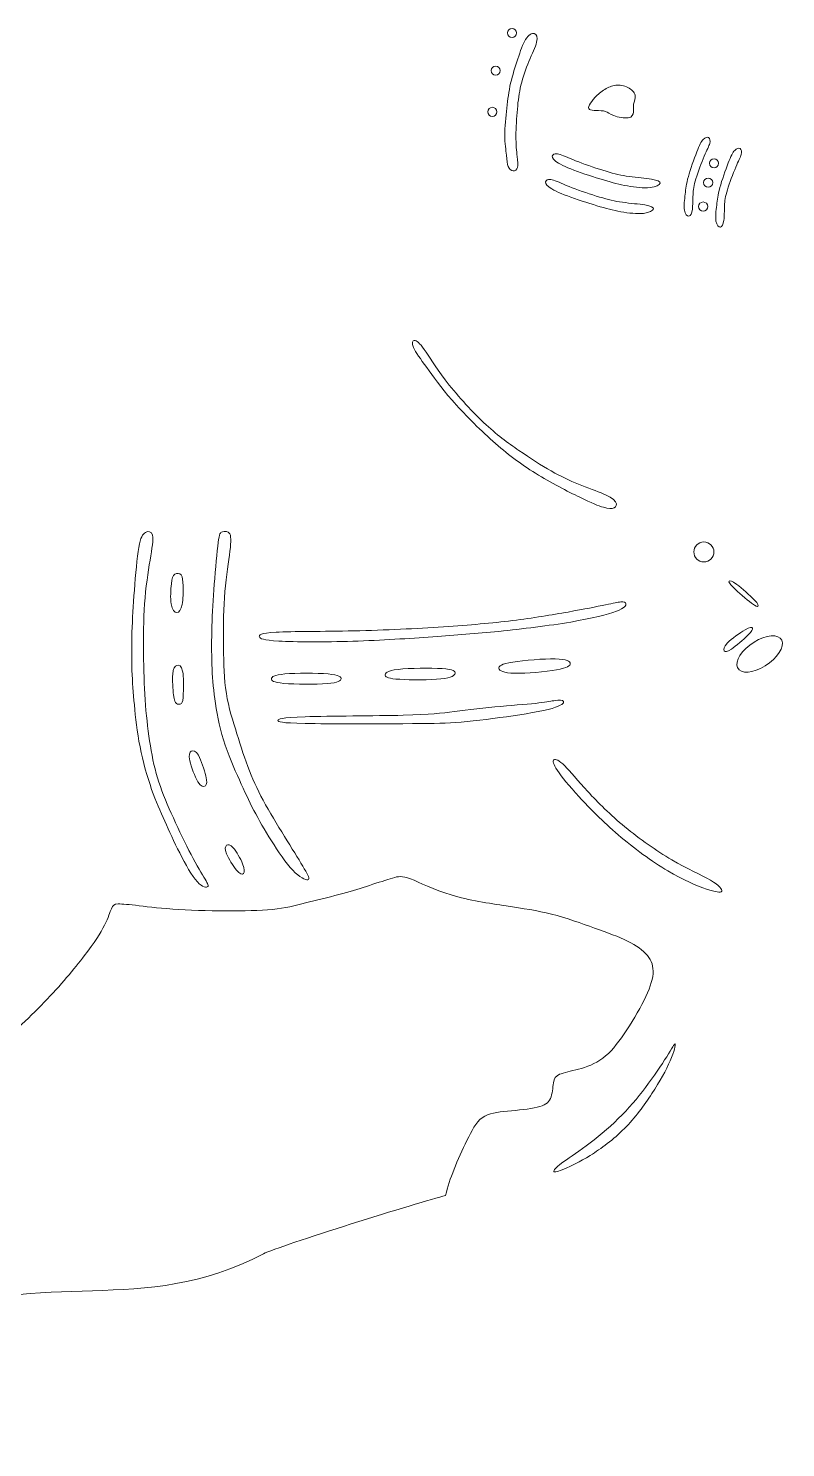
# Model space of a CAD drawing. Header units: millimetres. Extents: x -6423 to -1759, y 6 to 2012.
# Drawn here: x -5630 to -5560.1, y 502 to 633.1 of the extents above; entities that cross this region are included whole.
import ezdxf

# ---------------------------------------------------------------- set-up
doc = ezdxf.new("R2010")
doc.units = ezdxf.units.MM
doc.header["$MEASUREMENT"] = 0
doc.layers.add('layer 1', color=7, linetype='Continuous')

msp = doc.modelspace()

# ---------------------------------------------------------------- linework, layer by layer
at = {"layer": 'layer 1', "color": 177, "lineweight": 9}
for points, knots in [([(-5585.3771, 633.0635), (-5585.1446, 633.0635), (-5584.956, 632.8749), (-5584.956, 632.6424), (-5584.956, 632.6424), (-5584.956, 632.4098), (-5585.1446, 632.2213), (-5585.3771, 632.2213), (-5585.3771, 632.2213), (-5585.6102, 632.2213), (-5585.7987, 632.4098), (-5585.7987, 632.6424), (-5585.7987, 632.6424), (-5585.7987, 632.8749), (-5585.6102, 633.0635), (-5585.3771, 633.0635)], [0, 0, 0, 0, 0.2, 0.2, 0.2, 0.2, 0.4, 0.4, 0.4, 0.4, 0.6, 0.6, 0.6, 0.6, 1, 1, 1, 1]), ([(-5583.3186, 632.5931), (-5583.1058, 632.5435), (-5583.0062, 632.2535), (-5583.1106, 631.7957), (-5583.1106, 631.7957), (-5583.2142, 631.3385), (-5583.5227, 630.7131), (-5583.8125, 630.0154), (-5583.8125, 630.0154), (-5584.1023, 629.3177), (-5584.3744, 628.5476), (-5584.5513, 627.8182), (-5584.5513, 627.8182), (-5584.7277, 627.0887), (-5584.8092, 626.3999), (-5584.8819, 625.6026), (-5584.8819, 625.6026), (-5584.9542, 624.8053), (-5585.0177, 623.8993), (-5585.0177, 623.1288), (-5585.0177, 623.1288), (-5585.0177, 622.3589), (-5584.9542, 621.7245), (-5584.9046, 621.2444), (-5584.9046, 621.2444), (-5584.8545, 620.7639), (-5584.8184, 620.4378), (-5584.8775, 620.2205), (-5584.8775, 620.2205), (-5584.9363, 620.0027), (-5585.09, 619.8944), (-5585.2669, 619.9123), (-5585.2669, 619.9123), (-5585.4436, 619.9305), (-5585.6426, 620.0755), (-5585.7426, 620.311), (-5585.7426, 620.311), (-5585.8422, 620.5467), (-5585.8422, 620.8728), (-5585.8921, 621.3438), (-5585.8921, 621.3438), (-5585.9419, 621.8149), (-5586.0416, 622.4311), (-5586.0416, 623.1968), (-5586.0416, 623.1968), (-5586.0416, 623.9626), (-5585.9419, 624.8775), (-5585.8512, 625.698), (-5585.8512, 625.698), (-5585.7608, 626.5178), (-5585.6793, 627.2429), (-5585.5068, 627.9949), (-5585.5068, 627.9949), (-5585.3349, 628.7466), (-5585.0721, 629.5263), (-5584.8366, 630.2422), (-5584.8366, 630.2422), (-5584.6009, 630.9578), (-5584.3923, 631.6101), (-5584.1249, 632.0317), (-5584.1249, 632.0317), (-5583.8578, 632.4528), (-5583.5317, 632.6432), (-5583.3186, 632.5931)], [0, 0, 0, 0, 0.05882353, 0.05882353, 0.05882353, 0.05882353, 0.11764706, 0.11764706, 0.11764706, 0.11764706, 0.17647059, 0.17647059, 0.17647059, 0.17647059, 0.23529412, 0.23529412, 0.23529412, 0.23529412, 0.29411765, 0.29411765, 0.29411765, 0.29411765, 0.35294118, 0.35294118, 0.35294118, 0.35294118, 0.41176471, 0.41176471, 0.41176471, 0.41176471, 0.47058824, 0.47058824, 0.47058824, 0.47058824, 0.52941176, 0.52941176, 0.52941176, 0.52941176, 0.58823529, 0.58823529, 0.58823529, 0.58823529, 0.64705882, 0.64705882, 0.64705882, 0.64705882, 0.70588235, 0.70588235, 0.70588235, 0.70588235, 0.76470588, 0.76470588, 0.76470588, 0.76470588, 0.82352941, 0.82352941, 0.82352941, 0.82352941, 0.88235294, 0.88235294, 0.88235294, 0.88235294, 1, 1, 1, 1]), ([(-5586.8795, 629.5893), (-5586.647, 629.5893), (-5586.4584, 629.4008), (-5586.4584, 629.1682), (-5586.4584, 629.1682), (-5586.4584, 628.9354), (-5586.647, 628.7466), (-5586.8795, 628.7466), (-5586.8795, 628.7466), (-5587.1126, 628.7466), (-5587.3011, 628.9354), (-5587.3011, 629.1682), (-5587.3011, 629.1682), (-5587.3011, 629.4008), (-5587.1126, 629.5893), (-5586.8795, 629.5893)], [0, 0, 0, 0, 0.2, 0.2, 0.2, 0.2, 0.4, 0.4, 0.4, 0.4, 0.6, 0.6, 0.6, 0.6, 1, 1, 1, 1]), ([(-5578.2171, 625.9923), (-5578.1174, 626.1872), (-5577.9455, 626.4405), (-5577.7006, 626.6992), (-5577.7006, 626.6992), (-5577.4561, 626.9571), (-5577.1392, 627.2202), (-5576.8173, 627.424), (-5576.8173, 627.424), (-5576.4956, 627.6279), (-5576.1694, 627.7729), (-5575.8026, 627.809), (-5575.8026, 627.809), (-5575.4354, 627.8451), (-5575.0277, 627.7729), (-5574.6881, 627.6052), (-5574.6881, 627.6052), (-5574.348, 627.4375), (-5574.0761, 627.1749), (-5574.0131, 626.8938), (-5574.0131, 626.8938), (-5573.9496, 626.613), (-5574.0946, 626.3137), (-5574.1441, 626.0511), (-5574.1441, 626.0511), (-5574.1942, 625.7882), (-5574.1489, 625.5617), (-5574.1716, 625.3308), (-5574.1716, 625.3308), (-5574.1942, 625.0998), (-5574.2847, 624.864), (-5574.638, 624.8053), (-5574.638, 624.8053), (-5574.9916, 624.7465), (-5575.6075, 624.864), (-5575.9883, 625.0046), (-5575.9883, 625.0046), (-5576.3688, 625.1449), (-5576.5138, 625.3083), (-5576.7495, 625.3898), (-5576.7495, 625.3898), (-5576.985, 625.4716), (-5577.3111, 625.4716), (-5577.5964, 625.4803), (-5577.5964, 625.4803), (-5577.8822, 625.4895), (-5578.1267, 625.5077), (-5578.2353, 625.5844), (-5578.2353, 625.5844), (-5578.3442, 625.6614), (-5578.3168, 625.7975), (-5578.2171, 625.9923)], [0, 0, 0, 0, 0.07142857, 0.07142857, 0.07142857, 0.07142857, 0.14285714, 0.14285714, 0.14285714, 0.14285714, 0.21428571, 0.21428571, 0.21428571, 0.21428571, 0.28571429, 0.28571429, 0.28571429, 0.28571429, 0.35714286, 0.35714286, 0.35714286, 0.35714286, 0.42857143, 0.42857143, 0.42857143, 0.42857143, 0.5, 0.5, 0.5, 0.5, 0.57142857, 0.57142857, 0.57142857, 0.57142857, 0.64285714, 0.64285714, 0.64285714, 0.64285714, 0.71428571, 0.71428571, 0.71428571, 0.71428571, 0.78571429, 0.78571429, 0.78571429, 0.78571429, 0.85714286, 0.85714286, 0.85714286, 0.85714286, 1, 1, 1, 1]), ([(-5587.1986, 625.7742), (-5586.966, 625.7742), (-5586.7772, 625.5855), (-5586.7772, 625.3526), (-5586.7772, 625.3526), (-5586.7772, 625.1201), (-5586.966, 624.9316), (-5587.1986, 624.9316), (-5587.1986, 624.9316), (-5587.4311, 624.9316), (-5587.6199, 625.1201), (-5587.6199, 625.3526), (-5587.6199, 625.3526), (-5587.6199, 625.5855), (-5587.4311, 625.7742), (-5587.1986, 625.7742)], [0, 0, 0, 0, 0.2, 0.2, 0.2, 0.2, 0.4, 0.4, 0.4, 0.4, 0.6, 0.6, 0.6, 0.6, 1, 1, 1, 1]), ([(-5567.2214, 622.9793), (-5567.0991, 622.9068), (-5567.0537, 622.7072), (-5567.1218, 622.4446), (-5567.1218, 622.4446), (-5567.1898, 622.182), (-5567.3709, 621.8558), (-5567.6243, 621.2623), (-5567.6243, 621.2623), (-5567.8782, 620.6688), (-5568.2044, 619.8081), (-5568.3948, 619.1782), (-5568.3948, 619.1782), (-5568.5851, 618.5486), (-5568.6395, 618.1496), (-5568.6621, 617.6966), (-5568.6621, 617.6966), (-5568.6848, 617.2437), (-5568.6756, 616.7363), (-5568.7254, 616.3601), (-5568.7254, 616.3601), (-5568.7755, 615.9841), (-5568.8839, 615.7394), (-5569.0381, 615.7167), (-5569.0381, 615.7167), (-5569.1921, 615.694), (-5569.3917, 615.8936), (-5569.455, 616.2834), (-5569.455, 616.2834), (-5569.5183, 616.6728), (-5569.446, 617.2529), (-5569.387, 617.7554), (-5569.387, 617.7554), (-5569.3282, 618.2585), (-5569.2828, 618.6844), (-5569.0924, 619.3731), (-5569.0924, 619.3731), (-5568.9023, 620.0615), (-5568.5672, 621.0131), (-5568.3178, 621.652), (-5568.3178, 621.652), (-5568.0686, 622.2909), (-5567.9057, 622.617), (-5567.7245, 622.8074), (-5567.7245, 622.8074), (-5567.5434, 622.9972), (-5567.3438, 623.0518), (-5567.2214, 622.9793)], [0, 0, 0, 0, 0.07692308, 0.07692308, 0.07692308, 0.07692308, 0.15384615, 0.15384615, 0.15384615, 0.15384615, 0.23076923, 0.23076923, 0.23076923, 0.23076923, 0.30769231, 0.30769231, 0.30769231, 0.30769231, 0.38461538, 0.38461538, 0.38461538, 0.38461538, 0.46153846, 0.46153846, 0.46153846, 0.46153846, 0.53846154, 0.53846154, 0.53846154, 0.53846154, 0.61538462, 0.61538462, 0.61538462, 0.61538462, 0.69230769, 0.69230769, 0.69230769, 0.69230769, 0.76923077, 0.76923077, 0.76923077, 0.76923077, 0.84615385, 0.84615385, 0.84615385, 0.84615385, 1, 1, 1, 1]), ([(-5581.6172, 621.3664), (-5581.5291, 621.4888), (-5581.316, 621.5296), (-5580.9308, 621.4142), (-5580.9308, 621.4142), (-5580.5459, 621.2984), (-5579.9887, 621.0266), (-5579.2209, 620.7278), (-5579.2209, 620.7278), (-5578.4526, 620.4286), (-5577.4741, 620.1024), (-5576.6812, 619.8669), (-5576.6812, 619.8669), (-5575.8883, 619.6312), (-5575.2811, 619.4862), (-5574.5679, 619.3844), (-5574.5679, 619.3844), (-5573.8541, 619.2824), (-5573.0344, 619.2236), (-5572.4883, 619.1329), (-5572.4883, 619.1329), (-5571.9425, 619.0424), (-5571.6704, 618.9201), (-5571.6999, 618.7637), (-5571.6999, 618.7637), (-5571.7292, 618.6074), (-5572.0601, 618.417), (-5572.6288, 618.3603), (-5572.6288, 618.3603), (-5573.1973, 618.3039), (-5574.0036, 618.3809), (-5574.7242, 618.5077), (-5574.7242, 618.5077), (-5575.4443, 618.6348), (-5576.0787, 618.8112), (-5576.9262, 619.0672), (-5576.9262, 619.0672), (-5577.7731, 619.3232), (-5578.8333, 619.6586), (-5579.6533, 619.9666), (-5579.6533, 619.9666), (-5580.4733, 620.2746), (-5581.0532, 620.5554), (-5581.3614, 620.798), (-5581.3614, 620.798), (-5581.6694, 621.0405), (-5581.7055, 621.2444), (-5581.6172, 621.3664)], [0, 0, 0, 0, 0.07692308, 0.07692308, 0.07692308, 0.07692308, 0.15384615, 0.15384615, 0.15384615, 0.15384615, 0.23076923, 0.23076923, 0.23076923, 0.23076923, 0.30769231, 0.30769231, 0.30769231, 0.30769231, 0.38461538, 0.38461538, 0.38461538, 0.38461538, 0.46153846, 0.46153846, 0.46153846, 0.46153846, 0.53846154, 0.53846154, 0.53846154, 0.53846154, 0.61538462, 0.61538462, 0.61538462, 0.61538462, 0.69230769, 0.69230769, 0.69230769, 0.69230769, 0.76923077, 0.76923077, 0.76923077, 0.76923077, 0.84615385, 0.84615385, 0.84615385, 0.84615385, 1, 1, 1, 1]), ([(-5564.3129, 621.96), (-5564.1908, 621.8875), (-5564.1452, 621.6881), (-5564.2129, 621.4255), (-5564.2129, 621.4255), (-5564.281, 621.1624), (-5564.4621, 620.8362), (-5564.716, 620.2427), (-5564.716, 620.2427), (-5564.9699, 619.6494), (-5565.2961, 618.7885), (-5565.4859, 618.1589), (-5565.4859, 618.1589), (-5565.6763, 617.5289), (-5565.7309, 617.1303), (-5565.7538, 616.6775), (-5565.7538, 616.6775), (-5565.776, 616.2243), (-5565.7673, 615.7167), (-5565.8168, 615.3407), (-5565.8168, 615.3407), (-5565.8667, 614.9647), (-5565.9756, 614.7203), (-5566.1296, 614.6976), (-5566.1296, 614.6976), (-5566.2838, 614.675), (-5566.4829, 614.874), (-5566.5464, 615.2637), (-5566.5464, 615.2637), (-5566.6097, 615.6532), (-5566.5372, 616.2333), (-5566.4784, 616.7363), (-5566.4784, 616.7363), (-5566.4193, 617.2389), (-5566.374, 617.665), (-5566.1841, 618.3537), (-5566.1841, 618.3537), (-5565.9938, 619.0424), (-5565.6584, 619.9935), (-5565.4092, 620.6324), (-5565.4092, 620.6324), (-5565.1603, 621.2712), (-5564.9968, 621.5974), (-5564.8157, 621.7878), (-5564.8157, 621.7878), (-5564.6345, 621.9782), (-5564.4352, 622.0322), (-5564.3129, 621.96)], [0, 0, 0, 0, 0.07692308, 0.07692308, 0.07692308, 0.07692308, 0.15384615, 0.15384615, 0.15384615, 0.15384615, 0.23076923, 0.23076923, 0.23076923, 0.23076923, 0.30769231, 0.30769231, 0.30769231, 0.30769231, 0.38461538, 0.38461538, 0.38461538, 0.38461538, 0.46153846, 0.46153846, 0.46153846, 0.46153846, 0.53846154, 0.53846154, 0.53846154, 0.53846154, 0.61538462, 0.61538462, 0.61538462, 0.61538462, 0.69230769, 0.69230769, 0.69230769, 0.69230769, 0.76923077, 0.76923077, 0.76923077, 0.76923077, 0.84615385, 0.84615385, 0.84615385, 0.84615385, 1, 1, 1, 1]), ([(-5566.7228, 621.0266), (-5566.4903, 621.0266), (-5566.3017, 620.838), (-5566.3017, 620.6055), (-5566.3017, 620.6055), (-5566.3017, 620.3729), (-5566.4903, 620.1844), (-5566.7228, 620.1844), (-5566.7228, 620.1844), (-5566.9559, 620.1844), (-5567.1444, 620.3729), (-5567.1444, 620.6055), (-5567.1444, 620.6055), (-5567.1444, 620.838), (-5566.9559, 621.0266), (-5566.7228, 621.0266)], [0, 0, 0, 0, 0.2, 0.2, 0.2, 0.2, 0.4, 0.4, 0.4, 0.4, 0.6, 0.6, 0.6, 0.6, 1, 1, 1, 1]), ([(-5582.2289, 618.9878), (-5582.1405, 619.1102), (-5581.9278, 619.1508), (-5581.5425, 619.0353), (-5581.5425, 619.0353), (-5581.1576, 618.9201), (-5580.6002, 618.6482), (-5579.8324, 618.349), (-5579.8324, 618.349), (-5579.0645, 618.0502), (-5578.0855, 617.7241), (-5577.2929, 617.4883), (-5577.2929, 617.4883), (-5576.5001, 617.2529), (-5575.8931, 617.1079), (-5575.1793, 617.0058), (-5575.1793, 617.0058), (-5574.4658, 616.904), (-5573.6458, 616.8452), (-5573.0997, 616.7543), (-5573.0997, 616.7543), (-5572.5539, 616.6641), (-5572.2821, 616.5412), (-5572.3114, 616.3849), (-5572.3114, 616.3849), (-5572.3409, 616.229), (-5572.6715, 616.0387), (-5573.2403, 615.982), (-5573.2403, 615.982), (-5573.8088, 615.9253), (-5574.6153, 616.0025), (-5575.3357, 616.1291), (-5575.3357, 616.1291), (-5576.056, 616.2559), (-5576.6904, 616.4329), (-5577.5376, 616.6889), (-5577.5376, 616.6889), (-5578.3848, 616.9446), (-5579.4448, 617.2798), (-5580.2648, 617.5877), (-5580.2648, 617.5877), (-5581.0848, 617.8962), (-5581.6649, 618.1771), (-5581.9728, 618.4196), (-5581.9728, 618.4196), (-5582.2808, 618.6617), (-5582.3172, 618.8655), (-5582.2289, 618.9878)], [0, 0, 0, 0, 0.07692308, 0.07692308, 0.07692308, 0.07692308, 0.15384615, 0.15384615, 0.15384615, 0.15384615, 0.23076923, 0.23076923, 0.23076923, 0.23076923, 0.30769231, 0.30769231, 0.30769231, 0.30769231, 0.38461538, 0.38461538, 0.38461538, 0.38461538, 0.46153846, 0.46153846, 0.46153846, 0.46153846, 0.53846154, 0.53846154, 0.53846154, 0.53846154, 0.61538462, 0.61538462, 0.61538462, 0.61538462, 0.69230769, 0.69230769, 0.69230769, 0.69230769, 0.76923077, 0.76923077, 0.76923077, 0.76923077, 0.84615385, 0.84615385, 0.84615385, 0.84615385, 1, 1, 1, 1]), ([(-5567.2668, 619.2462), (-5567.0342, 619.2462), (-5566.8457, 619.0577), (-5566.8457, 618.8246), (-5566.8457, 618.8246), (-5566.8457, 618.5921), (-5567.0342, 618.4035), (-5567.2668, 618.4035), (-5567.2668, 618.4035), (-5567.4993, 618.4035), (-5567.6879, 618.5921), (-5567.6879, 618.8246), (-5567.6879, 618.8246), (-5567.6879, 619.0577), (-5567.4993, 619.2462), (-5567.2668, 619.2462)], [0, 0, 0, 0, 0.2, 0.2, 0.2, 0.2, 0.4, 0.4, 0.4, 0.4, 0.6, 0.6, 0.6, 0.6, 1, 1, 1, 1]), ([(-5567.7287, 617.0306), (-5567.4962, 617.0306), (-5567.3074, 616.8421), (-5567.3074, 616.6095), (-5567.3074, 616.6095), (-5567.3074, 616.377), (-5567.4962, 616.1882), (-5567.7287, 616.1882), (-5567.7287, 616.1882), (-5567.9616, 616.1882), (-5568.1501, 616.377), (-5568.1501, 616.6095), (-5568.1501, 616.6095), (-5568.1501, 616.8421), (-5567.9616, 617.0306), (-5567.7287, 617.0306)], [0, 0, 0, 0, 0.2, 0.2, 0.2, 0.2, 0.4, 0.4, 0.4, 0.4, 0.6, 0.6, 0.6, 0.6, 1, 1, 1, 1]), ([(-5594.4003, 604.2488), (-5594.2099, 604.2488), (-5593.9017, 604.0134), (-5593.4761, 603.4154), (-5593.4761, 603.4154), (-5593.0503, 602.8173), (-5592.5063, 601.8568), (-5591.546, 600.6062), (-5591.546, 600.6062), (-5590.5857, 599.3558), (-5589.2083, 597.8155), (-5588.003, 596.6735), (-5588.003, 596.6735), (-5586.7981, 595.5321), (-5585.765, 594.789), (-5584.7319, 594.0824), (-5584.7319, 594.0824), (-5583.6988, 593.3755), (-5582.666, 592.705), (-5581.7601, 592.1887), (-5581.7601, 592.1887), (-5580.8536, 591.6722), (-5580.0744, 591.3096), (-5579.2409, 590.9745), (-5579.2409, 590.9745), (-5578.4072, 590.6391), (-5577.5194, 590.3311), (-5576.9035, 590.059), (-5576.9035, 590.059), (-5576.2873, 589.7872), (-5575.9427, 589.5517), (-5575.8069, 589.3252), (-5575.8069, 589.3252), (-5575.6708, 589.0987), (-5575.7433, 588.8812), (-5575.9427, 588.7815), (-5575.9427, 588.7815), (-5576.1423, 588.6819), (-5576.4684, 588.7001), (-5576.9396, 588.8361), (-5576.9396, 588.8361), (-5577.4108, 588.9719), (-5578.0267, 589.2253), (-5579.1233, 589.7603), (-5579.1233, 589.7603), (-5580.2194, 590.295), (-5581.7962, 591.1103), (-5583.2008, 591.9801), (-5583.2008, 591.9801), (-5584.6051, 592.8497), (-5585.8372, 593.7742), (-5587.1516, 594.9428), (-5587.1516, 594.9428), (-5588.4653, 596.1122), (-5589.8606, 597.5254), (-5590.9119, 598.7304), (-5590.9119, 598.7304), (-5591.9629, 599.9357), (-5592.6695, 600.9326), (-5593.2493, 601.7389), (-5593.2493, 601.7389), (-5593.8294, 602.5452), (-5594.2824, 603.1614), (-5594.4728, 603.5875), (-5594.4728, 603.5875), (-5594.6629, 604.0134), (-5594.5906, 604.2488), (-5594.4003, 604.2488)], [0, 0, 0, 0, 0.05555556, 0.05555556, 0.05555556, 0.05555556, 0.11111111, 0.11111111, 0.11111111, 0.11111111, 0.16666667, 0.16666667, 0.16666667, 0.16666667, 0.22222222, 0.22222222, 0.22222222, 0.22222222, 0.27777778, 0.27777778, 0.27777778, 0.27777778, 0.33333333, 0.33333333, 0.33333333, 0.33333333, 0.38888889, 0.38888889, 0.38888889, 0.38888889, 0.44444444, 0.44444444, 0.44444444, 0.44444444, 0.5, 0.5, 0.5, 0.5, 0.55555556, 0.55555556, 0.55555556, 0.55555556, 0.61111111, 0.61111111, 0.61111111, 0.61111111, 0.66666667, 0.66666667, 0.66666667, 0.66666667, 0.72222222, 0.72222222, 0.72222222, 0.72222222, 0.77777778, 0.77777778, 0.77777778, 0.77777778, 0.83333333, 0.83333333, 0.83333333, 0.83333333, 0.88888889, 0.88888889, 0.88888889, 0.88888889, 1, 1, 1, 1]), ([(-5619.8349, 585.1305), (-5619.6717, 586.0728), (-5619.4905, 586.3626), (-5619.2366, 586.5076), (-5619.2366, 586.5076), (-5618.983, 586.6526), (-5618.6568, 586.6526), (-5618.5664, 586.2542), (-5618.5664, 586.2542), (-5618.4757, 585.8553), (-5618.6207, 585.0582), (-5618.8018, 583.9526), (-5618.8018, 583.9526), (-5618.983, 582.8471), (-5619.2005, 581.4335), (-5619.3094, 579.9295), (-5619.3094, 579.9295), (-5619.4178, 578.4253), (-5619.4178, 576.8306), (-5619.3998, 575.3266), (-5619.3998, 575.3266), (-5619.3816, 573.8223), (-5619.3455, 572.4088), (-5619.2548, 571.0678), (-5619.2548, 571.0678), (-5619.1644, 569.7267), (-5619.0194, 568.4582), (-5618.8379, 567.2622), (-5618.8379, 567.2622), (-5618.6568, 566.0659), (-5618.4395, 564.9421), (-5618.1134, 563.855), (-5618.1134, 563.855), (-5617.7872, 562.7676), (-5617.3522, 561.7166), (-5616.8446, 560.5749), (-5616.8446, 560.5749), (-5616.3373, 559.4332), (-5615.7572, 558.2008), (-5615.2138, 557.1498), (-5615.2138, 557.1498), (-5614.6698, 556.0985), (-5614.1625, 555.2287), (-5613.8366, 554.6853), (-5613.8366, 554.6853), (-5613.5099, 554.1413), (-5613.3654, 553.924), (-5613.4738, 553.8151), (-5613.4738, 553.8151), (-5613.5827, 553.7068), (-5613.945, 553.7068), (-5614.4341, 554.2502), (-5614.4341, 554.2502), (-5614.9237, 554.7939), (-5615.5399, 555.8813), (-5616.0652, 556.9143), (-5616.0652, 556.9143), (-5616.5909, 557.9469), (-5617.0257, 558.9259), (-5617.4426, 559.8501), (-5617.4426, 559.8501), (-5617.8595, 560.7742), (-5618.2584, 561.6441), (-5618.6568, 562.7858), (-5618.6568, 562.7858), (-5619.0555, 563.9275), (-5619.4544, 565.341), (-5619.726, 566.7182), (-5619.726, 566.7182), (-5619.9978, 568.0956), (-5620.1429, 569.4367), (-5620.2518, 570.5786), (-5620.2518, 570.5786), (-5620.3601, 571.7201), (-5620.4329, 572.6624), (-5620.469, 573.7496), (-5620.469, 573.7496), (-5620.5051, 574.8369), (-5620.5051, 576.0696), (-5620.469, 577.3018), (-5620.469, 577.3018), (-5620.4329, 578.5342), (-5620.3601, 579.7663), (-5620.2518, 581.1799), (-5620.2518, 581.1799), (-5620.1429, 582.5931), (-5619.9978, 584.1881), (-5619.8349, 585.1305)], [0, 0, 0, 0, 0.04347826, 0.04347826, 0.04347826, 0.04347826, 0.08695652, 0.08695652, 0.08695652, 0.08695652, 0.13043478, 0.13043478, 0.13043478, 0.13043478, 0.17391304, 0.17391304, 0.17391304, 0.17391304, 0.2173913, 0.2173913, 0.2173913, 0.2173913, 0.26086957, 0.26086957, 0.26086957, 0.26086957, 0.30434783, 0.30434783, 0.30434783, 0.30434783, 0.34782609, 0.34782609, 0.34782609, 0.34782609, 0.39130435, 0.39130435, 0.39130435, 0.39130435, 0.43478261, 0.43478261, 0.43478261, 0.43478261, 0.47826087, 0.47826087, 0.47826087, 0.47826087, 0.52173913, 0.52173913, 0.52173913, 0.52173913, 0.56521739, 0.56521739, 0.56521739, 0.56521739, 0.60869565, 0.60869565, 0.60869565, 0.60869565, 0.65217391, 0.65217391, 0.65217391, 0.65217391, 0.69565217, 0.69565217, 0.69565217, 0.69565217, 0.73913043, 0.73913043, 0.73913043, 0.73913043, 0.7826087, 0.7826087, 0.7826087, 0.7826087, 0.82608696, 0.82608696, 0.82608696, 0.82608696, 0.86956522, 0.86956522, 0.86956522, 0.86956522, 0.91304348, 0.91304348, 0.91304348, 0.91304348, 1, 1, 1, 1]), ([(-5612.5085, 585.5856), (-5612.4001, 586.4261), (-5612.3292, 586.5129), (-5612.1238, 586.5746), (-5612.1238, 586.5746), (-5611.9187, 586.636), (-5611.579, 586.6724), (-5611.4335, 586.3755), (-5611.4335, 586.3755), (-5611.288, 586.0784), (-5611.3362, 585.4479), (-5611.4688, 584.4259), (-5611.4688, 584.4259), (-5611.6017, 583.4037), (-5611.819, 581.9901), (-5611.9279, 580.4859), (-5611.9279, 580.4859), (-5612.0365, 578.9819), (-5612.0365, 577.3872), (-5612.0186, 575.8829), (-5612.0186, 575.8829), (-5612.0001, 574.3789), (-5611.964, 572.9654), (-5611.7533, 571.6494), (-5611.7533, 571.6494), (-5611.5432, 570.3332), (-5611.1582, 569.1147), (-5610.7849, 567.9258), (-5610.7849, 567.9258), (-5610.4112, 566.7364), (-5610.049, 565.5765), (-5609.6321, 564.5076), (-5609.6321, 564.5076), (-5609.2152, 563.4384), (-5608.744, 562.4596), (-5608.1371, 561.3723), (-5608.1371, 561.3723), (-5607.5298, 560.2849), (-5606.7868, 559.0888), (-5606.1345, 558.0378), (-5606.1345, 558.0378), (-5605.4819, 556.9866), (-5604.9203, 556.0806), (-5604.5574, 555.4554), (-5604.5574, 555.4554), (-5604.1952, 554.8303), (-5604.0322, 554.4857), (-5604.2313, 554.4406), (-5604.2313, 554.4406), (-5604.4306, 554.3952), (-5604.9925, 554.6491), (-5605.6266, 555.3104), (-5605.6266, 555.3104), (-5606.2613, 555.972), (-5606.9679, 557.0409), (-5607.5931, 558.0378), (-5607.5931, 558.0378), (-5608.2183, 559.0345), (-5608.762, 559.9584), (-5609.2239, 560.8465), (-5609.2239, 560.8465), (-5609.6861, 561.7345), (-5610.0669, 562.5865), (-5610.5505, 563.662), (-5610.5505, 563.662), (-5611.0338, 564.7375), (-5611.6202, 566.0369), (-5612.0299, 567.3529), (-5612.0299, 567.3529), (-5612.4397, 568.6691), (-5612.673, 570.0017), (-5612.8257, 571.1395), (-5612.8257, 571.1395), (-5612.9789, 572.2767), (-5613.0511, 573.2193), (-5613.0875, 574.3064), (-5613.0875, 574.3064), (-5613.1239, 575.3938), (-5613.1239, 576.626), (-5613.0875, 577.8584), (-5613.0875, 577.8584), (-5613.0511, 579.0905), (-5612.9789, 580.3229), (-5612.87, 581.7365), (-5612.87, 581.7365), (-5612.7614, 583.15), (-5612.6163, 584.7447), (-5612.5085, 585.5856)], [0, 0, 0, 0, 0.04347826, 0.04347826, 0.04347826, 0.04347826, 0.08695652, 0.08695652, 0.08695652, 0.08695652, 0.13043478, 0.13043478, 0.13043478, 0.13043478, 0.17391304, 0.17391304, 0.17391304, 0.17391304, 0.2173913, 0.2173913, 0.2173913, 0.2173913, 0.26086957, 0.26086957, 0.26086957, 0.26086957, 0.30434783, 0.30434783, 0.30434783, 0.30434783, 0.34782609, 0.34782609, 0.34782609, 0.34782609, 0.39130435, 0.39130435, 0.39130435, 0.39130435, 0.43478261, 0.43478261, 0.43478261, 0.43478261, 0.47826087, 0.47826087, 0.47826087, 0.47826087, 0.52173913, 0.52173913, 0.52173913, 0.52173913, 0.56521739, 0.56521739, 0.56521739, 0.56521739, 0.60869565, 0.60869565, 0.60869565, 0.60869565, 0.65217391, 0.65217391, 0.65217391, 0.65217391, 0.69565217, 0.69565217, 0.69565217, 0.69565217, 0.73913043, 0.73913043, 0.73913043, 0.73913043, 0.7826087, 0.7826087, 0.7826087, 0.7826087, 0.82608696, 0.82608696, 0.82608696, 0.82608696, 0.86956522, 0.86956522, 0.86956522, 0.86956522, 0.91304348, 0.91304348, 0.91304348, 0.91304348, 1, 1, 1, 1]), ([(-5567.661, 585.6338), (-5568.1714, 585.6338), (-5568.5851, 585.2201), (-5568.5851, 584.7096), (-5568.5851, 584.7096), (-5568.5851, 584.1992), (-5568.1714, 583.7855), (-5567.661, 583.7855), (-5567.661, 583.7855), (-5567.1505, 583.7855), (-5566.7368, 584.1992), (-5566.7368, 584.7096), (-5566.7368, 584.7096), (-5566.7368, 585.2201), (-5567.1505, 585.6338), (-5567.661, 585.6338)], [0, 0, 0, 0, 0.2, 0.2, 0.2, 0.2, 0.4, 0.4, 0.4, 0.4, 0.6, 0.6, 0.6, 0.6, 1, 1, 1, 1]), ([(-5616.8356, 581.7597), (-5616.7721, 582.2854), (-5616.6814, 582.5388), (-5616.5092, 582.6567), (-5616.5092, 582.6567), (-5616.3373, 582.7748), (-5616.0834, 582.7566), (-5615.9383, 582.5844), (-5615.9383, 582.5844), (-5615.7933, 582.412), (-5615.7572, 582.0858), (-5615.7438, 581.5693), (-5615.7438, 581.5693), (-5615.73, 581.0528), (-5615.739, 580.3464), (-5615.8387, 579.8618), (-5615.8387, 579.8618), (-5615.9383, 579.3766), (-5616.1287, 579.114), (-5616.3325, 579.114), (-5616.3325, 579.114), (-5616.5364, 579.114), (-5616.7541, 579.3766), (-5616.8446, 579.9068), (-5616.8446, 579.9068), (-5616.9353, 580.4368), (-5616.8986, 581.2344), (-5616.8356, 581.7597)], [0, 0, 0, 0, 0.125, 0.125, 0.125, 0.125, 0.25, 0.25, 0.25, 0.25, 0.375, 0.375, 0.375, 0.375, 0.5, 0.5, 0.5, 0.5, 0.625, 0.625, 0.625, 0.625, 0.75, 0.75, 0.75, 0.75, 1, 1, 1, 1]), ([(-5565.3233, 582.0228), (-5565.26, 582.0819), (-5565.0875, 582.0634), (-5564.6211, 581.7146), (-5564.6211, 581.7146), (-5564.1541, 581.3663), (-5563.3929, 580.6863), (-5563.0079, 580.2878), (-5563.0079, 580.2878), (-5562.623, 579.8889), (-5562.6138, 579.7713), (-5562.6638, 579.7125), (-5562.6638, 579.7125), (-5562.7134, 579.6537), (-5562.8223, 579.6537), (-5563.2708, 579.9933), (-5563.2708, 579.9933), (-5563.7191, 580.3332), (-5564.5077, 581.0127), (-5564.9246, 581.4206), (-5564.9246, 581.4206), (-5565.3414, 581.8282), (-5565.3865, 581.964), (-5565.3233, 582.0228)], [0, 0, 0, 0, 0.14285714, 0.14285714, 0.14285714, 0.14285714, 0.28571429, 0.28571429, 0.28571429, 0.28571429, 0.42857143, 0.42857143, 0.42857143, 0.42857143, 0.57142857, 0.57142857, 0.57142857, 0.57142857, 0.71428571, 0.71428571, 0.71428571, 0.71428571, 1, 1, 1, 1]), ([(-5608.7079, 576.8714), (-5608.7712, 577.0344), (-5608.6444, 577.2155), (-5607.1583, 577.2975), (-5607.1583, 577.2975), (-5605.6725, 577.379), (-5602.8272, 577.3606), (-5599.9545, 577.4241), (-5599.9545, 577.4241), (-5597.0823, 577.4876), (-5594.1827, 577.6327), (-5591.7182, 577.7956), (-5591.7182, 577.7956), (-5589.2534, 577.9586), (-5587.2239, 578.1402), (-5585.3299, 578.3757), (-5585.3299, 578.3757), (-5583.4362, 578.6114), (-5581.6786, 578.9009), (-5580.2018, 579.1641), (-5580.2018, 579.1641), (-5578.7244, 579.4267), (-5577.5284, 579.6624), (-5576.7492, 579.8256), (-5576.7492, 579.8256), (-5575.9698, 579.9886), (-5575.6075, 580.079), (-5575.3357, 580.0972), (-5575.3357, 580.0972), (-5575.0638, 580.1151), (-5574.8827, 580.0608), (-5574.8553, 579.9158), (-5574.8553, 579.9158), (-5574.8281, 579.7711), (-5574.9549, 579.5356), (-5575.7433, 579.2363), (-5575.7433, 579.2363), (-5576.532, 578.9376), (-5577.9814, 578.5748), (-5579.9568, 578.2399), (-5579.9568, 578.2399), (-5581.932, 577.9045), (-5584.4332, 577.5963), (-5586.5805, 577.379), (-5586.5805, 577.379), (-5588.7281, 577.1615), (-5590.5222, 577.0344), (-5592.6967, 576.8807), (-5592.6967, 576.8807), (-5594.8717, 576.7264), (-5597.4267, 576.5453), (-5600.0634, 576.4638), (-5600.0634, 576.4638), (-5602.7004, 576.3821), (-5605.4186, 576.4003), (-5606.9047, 576.4817), (-5606.9047, 576.4817), (-5608.3905, 576.5632), (-5608.6444, 576.7082), (-5608.7079, 576.8714)], [0, 0, 0, 0, 0.0625, 0.0625, 0.0625, 0.0625, 0.125, 0.125, 0.125, 0.125, 0.1875, 0.1875, 0.1875, 0.1875, 0.25, 0.25, 0.25, 0.25, 0.3125, 0.3125, 0.3125, 0.3125, 0.375, 0.375, 0.375, 0.375, 0.4375, 0.4375, 0.4375, 0.4375, 0.5, 0.5, 0.5, 0.5, 0.5625, 0.5625, 0.5625, 0.5625, 0.625, 0.625, 0.625, 0.625, 0.6875, 0.6875, 0.6875, 0.6875, 0.75, 0.75, 0.75, 0.75, 0.8125, 0.8125, 0.8125, 0.8125, 0.875, 0.875, 0.875, 0.875, 1, 1, 1, 1]), ([(-5563.8599, 577.5196), (-5563.3929, 577.7867), (-5563.23, 577.7687), (-5563.1846, 577.6735), (-5563.1846, 577.6735), (-5563.1395, 577.5786), (-5563.2118, 577.4064), (-5563.6015, 577.0167), (-5563.6015, 577.0167), (-5563.9912, 576.627), (-5564.6981, 576.0198), (-5565.1237, 575.7303), (-5565.1237, 575.7303), (-5565.5495, 575.4402), (-5565.6945, 575.4671), (-5565.7718, 575.5895), (-5565.7718, 575.5895), (-5565.8487, 575.7118), (-5565.8575, 575.9296), (-5565.4772, 576.3146), (-5565.4772, 576.3146), (-5565.0965, 576.6995), (-5564.3266, 577.2522), (-5563.8599, 577.5196)], [0, 0, 0, 0, 0.14285714, 0.14285714, 0.14285714, 0.14285714, 0.28571429, 0.28571429, 0.28571429, 0.28571429, 0.42857143, 0.42857143, 0.42857143, 0.42857143, 0.57142857, 0.57142857, 0.57142857, 0.57142857, 0.71428571, 0.71428571, 0.71428571, 0.71428571, 1, 1, 1, 1]), ([(-5564.4141, 573.8305), (-5563.9139, 573.3741), (-5562.6578, 573.6581), (-5561.6078, 574.4646), (-5561.6078, 574.4646), (-5560.5576, 575.2712), (-5560.112, 576.2951), (-5560.612, 576.7512), (-5560.612, 576.7512), (-5561.1119, 577.2074), (-5562.368, 576.9237), (-5563.4182, 576.1171), (-5563.4182, 576.1171), (-5564.4679, 575.3102), (-5564.9135, 574.2867), (-5564.4141, 573.8305)], [0, 0, 0, 0, 0.2, 0.2, 0.2, 0.2, 0.4, 0.4, 0.4, 0.4, 0.6, 0.6, 0.6, 0.6, 1, 1, 1, 1]), ([(-5616.328, 574.23), (-5616.1377, 574.2935), (-5615.9022, 574.221), (-5615.7933, 573.7045), (-5615.7933, 573.7045), (-5615.685, 573.1879), (-5615.7029, 572.2274), (-5615.73, 571.6386), (-5615.73, 571.6386), (-5615.7572, 571.0496), (-5615.7933, 570.832), (-5615.9114, 570.7234), (-5615.9114, 570.7234), (-5616.029, 570.6148), (-5616.2284, 570.6148), (-5616.3644, 570.7055), (-5616.3644, 570.7055), (-5616.5002, 570.7959), (-5616.5725, 570.977), (-5616.636, 571.5028), (-5616.636, 571.5028), (-5616.6996, 572.028), (-5616.7536, 572.8982), (-5616.7088, 573.4326), (-5616.7088, 573.4326), (-5616.6634, 573.9674), (-5616.5184, 574.1664), (-5616.328, 574.23)], [0, 0, 0, 0, 0.125, 0.125, 0.125, 0.125, 0.25, 0.25, 0.25, 0.25, 0.375, 0.375, 0.375, 0.375, 0.5, 0.5, 0.5, 0.5, 0.625, 0.625, 0.625, 0.625, 0.75, 0.75, 0.75, 0.75, 1, 1, 1, 1]), ([(-5586.5985, 573.9631), (-5586.6438, 574.1712), (-5586.3538, 574.3708), (-5585.303, 574.5427), (-5585.303, 574.5427), (-5584.2515, 574.7149), (-5582.4398, 574.8599), (-5581.3793, 574.8327), (-5581.3793, 574.8327), (-5580.3194, 574.8056), (-5580.0114, 574.606), (-5579.9932, 574.4069), (-5579.9932, 574.4069), (-5579.9747, 574.2076), (-5580.2468, 574.008), (-5581.2617, 573.8268), (-5581.2617, 573.8268), (-5582.2763, 573.6457), (-5584.0342, 573.4827), (-5585.1034, 573.5099), (-5585.1034, 573.5099), (-5586.1726, 573.5368), (-5586.5534, 573.7546), (-5586.5985, 573.9631)], [0, 0, 0, 0, 0.14285714, 0.14285714, 0.14285714, 0.14285714, 0.28571429, 0.28571429, 0.28571429, 0.28571429, 0.42857143, 0.42857143, 0.42857143, 0.42857143, 0.57142857, 0.57142857, 0.57142857, 0.57142857, 0.71428571, 0.71428571, 0.71428571, 0.71428571, 1, 1, 1, 1]), ([(-5607.5931, 573.0023), (-5607.5752, 573.1745), (-5607.394, 573.3556), (-5606.352, 573.4466), (-5606.352, 573.4466), (-5605.3097, 573.5368), (-5603.4073, 573.5368), (-5602.365, 573.4466), (-5602.365, 573.4466), (-5601.323, 573.3556), (-5601.1418, 573.1745), (-5601.16, 572.9933), (-5601.16, 572.9933), (-5601.178, 572.8119), (-5601.3952, 572.6308), (-5602.4557, 572.5493), (-5602.4557, 572.5493), (-5603.5157, 572.4676), (-5605.4186, 572.4858), (-5606.4424, 572.5765), (-5606.4424, 572.5765), (-5607.4663, 572.6669), (-5607.6113, 572.8304), (-5607.5931, 573.0023)], [0, 0, 0, 0, 0.14285714, 0.14285714, 0.14285714, 0.14285714, 0.28571429, 0.28571429, 0.28571429, 0.28571429, 0.42857143, 0.42857143, 0.42857143, 0.42857143, 0.57142857, 0.57142857, 0.57142857, 0.57142857, 0.71428571, 0.71428571, 0.71428571, 0.71428571, 1, 1, 1, 1]), ([(-5597.0916, 573.3195), (-5597.1367, 573.5007), (-5596.9555, 573.7364), (-5595.8955, 573.8635), (-5595.8955, 573.8635), (-5594.8351, 573.99), (-5592.896, 574.008), (-5591.836, 573.9357), (-5591.836, 573.9357), (-5590.7756, 573.8629), (-5590.5944, 573.7), (-5590.6311, 573.5099), (-5590.6311, 573.5099), (-5590.6672, 573.3195), (-5590.9206, 573.102), (-5591.9357, 572.9933), (-5591.9357, 572.9933), (-5592.9506, 572.8847), (-5594.7264, 572.8847), (-5595.7505, 572.948), (-5595.7505, 572.948), (-5596.7744, 573.0115), (-5597.0462, 573.1384), (-5597.0916, 573.3195)], [0, 0, 0, 0, 0.14285714, 0.14285714, 0.14285714, 0.14285714, 0.28571429, 0.28571429, 0.28571429, 0.28571429, 0.42857143, 0.42857143, 0.42857143, 0.42857143, 0.57142857, 0.57142857, 0.57142857, 0.57142857, 0.71428571, 0.71428571, 0.71428571, 0.71428571, 1, 1, 1, 1]), ([(-5606.9951, 569.1514), (-5606.9951, 569.2782), (-5606.7233, 569.4232), (-5604.4765, 569.4957), (-5604.4765, 569.4957), (-5602.2292, 569.5682), (-5598.0065, 569.5682), (-5595.4333, 569.6315), (-5595.4333, 569.6315), (-5592.8599, 569.6951), (-5591.9357, 569.8219), (-5590.6854, 569.9759), (-5590.6854, 569.9759), (-5589.4348, 570.1301), (-5587.858, 570.3113), (-5586.4265, 570.4473), (-5586.4265, 570.4473), (-5584.9948, 570.5831), (-5583.7081, 570.6736), (-5582.8928, 570.7643), (-5582.8928, 570.7643), (-5582.077, 570.8547), (-5581.7329, 570.9454), (-5581.3885, 570.9908), (-5581.3885, 570.9908), (-5581.0439, 571.0361), (-5580.6998, 571.0361), (-5580.6271, 570.9093), (-5580.6271, 570.9093), (-5580.5548, 570.7825), (-5580.7542, 570.5288), (-5581.6694, 570.2659), (-5581.6694, 570.2659), (-5582.5843, 570.003), (-5584.2154, 569.7312), (-5585.8828, 569.4957), (-5585.8828, 569.4957), (-5587.55, 569.26), (-5589.2534, 569.0609), (-5590.5857, 568.9613), (-5590.5857, 568.9613), (-5591.9175, 568.8613), (-5592.8778, 568.8613), (-5595.4605, 568.8524), (-5595.4605, 568.8524), (-5598.0426, 568.8431), (-5602.2471, 568.8252), (-5604.4852, 568.8706), (-5604.4852, 568.8706), (-5606.7233, 568.9159), (-5606.9951, 569.0243), (-5606.9951, 569.1514)], [0, 0, 0, 0, 0.07142857, 0.07142857, 0.07142857, 0.07142857, 0.14285714, 0.14285714, 0.14285714, 0.14285714, 0.21428571, 0.21428571, 0.21428571, 0.21428571, 0.28571429, 0.28571429, 0.28571429, 0.28571429, 0.35714286, 0.35714286, 0.35714286, 0.35714286, 0.42857143, 0.42857143, 0.42857143, 0.42857143, 0.5, 0.5, 0.5, 0.5, 0.57142857, 0.57142857, 0.57142857, 0.57142857, 0.64285714, 0.64285714, 0.64285714, 0.64285714, 0.71428571, 0.71428571, 0.71428571, 0.71428571, 0.78571429, 0.78571429, 0.78571429, 0.78571429, 0.85714286, 0.85714286, 0.85714286, 0.85714286, 1, 1, 1, 1]), ([(-5614.996, 566.3106), (-5614.833, 566.4055), (-5614.5973, 566.3828), (-5614.3347, 565.9298), (-5614.3347, 565.9298), (-5614.0718, 565.4768), (-5613.7818, 564.5933), (-5613.6528, 564.0319), (-5613.6528, 564.0319), (-5613.5239, 563.47), (-5613.5553, 563.2298), (-5613.6958, 563.1143), (-5613.6958, 563.1143), (-5613.8361, 562.9988), (-5614.0853, 563.0081), (-5614.3779, 563.4745), (-5614.3779, 563.4745), (-5614.6698, 563.9409), (-5615.0052, 564.8651), (-5615.1275, 565.4339), (-5615.1275, 565.4339), (-5615.2499, 566.0026), (-5615.1592, 566.2151), (-5614.996, 566.3106)], [0, 0, 0, 0, 0.14285714, 0.14285714, 0.14285714, 0.14285714, 0.28571429, 0.28571429, 0.28571429, 0.28571429, 0.42857143, 0.42857143, 0.42857143, 0.42857143, 0.57142857, 0.57142857, 0.57142857, 0.57142857, 0.71428571, 0.71428571, 0.71428571, 0.71428571, 1, 1, 1, 1]), ([(-5581.5064, 565.5272), (-5581.3706, 565.6176), (-5581.026, 565.4726), (-5580.5095, 564.9653), (-5580.5095, 564.9653), (-5579.9932, 564.458), (-5579.3045, 563.5879), (-5578.3803, 562.5822), (-5578.3803, 562.5822), (-5577.4561, 561.5761), (-5576.296, 560.4346), (-5574.9462, 559.3201), (-5574.9462, 559.3201), (-5573.5957, 558.2055), (-5572.0553, 557.1182), (-5570.6239, 556.2847), (-5570.6239, 556.2847), (-5569.1921, 555.451), (-5567.8695, 554.8709), (-5567.0537, 554.391), (-5567.0537, 554.391), (-5566.2382, 553.9106), (-5565.9302, 553.5301), (-5566.0117, 553.3759), (-5566.0117, 553.3759), (-5566.0934, 553.2221), (-5566.5644, 553.2944), (-5567.4252, 553.5844), (-5567.4252, 553.5844), (-5568.2859, 553.8745), (-5569.5367, 554.3818), (-5570.9954, 555.2516), (-5570.9954, 555.2516), (-5572.4543, 556.1212), (-5574.1215, 557.3539), (-5575.5622, 558.5863), (-5575.5622, 558.5863), (-5577.0029, 559.8184), (-5578.2171, 561.0508), (-5579.1687, 562.0836), (-5579.1687, 562.0836), (-5580.1198, 563.1167), (-5580.8087, 563.9502), (-5581.1889, 564.5303), (-5581.1889, 564.5303), (-5581.5697, 565.1103), (-5581.6422, 565.4362), (-5581.5064, 565.5272)], [0, 0, 0, 0, 0.07692308, 0.07692308, 0.07692308, 0.07692308, 0.15384615, 0.15384615, 0.15384615, 0.15384615, 0.23076923, 0.23076923, 0.23076923, 0.23076923, 0.30769231, 0.30769231, 0.30769231, 0.30769231, 0.38461538, 0.38461538, 0.38461538, 0.38461538, 0.46153846, 0.46153846, 0.46153846, 0.46153846, 0.53846154, 0.53846154, 0.53846154, 0.53846154, 0.61538462, 0.61538462, 0.61538462, 0.61538462, 0.69230769, 0.69230769, 0.69230769, 0.69230769, 0.76923077, 0.76923077, 0.76923077, 0.76923077, 0.84615385, 0.84615385, 0.84615385, 0.84615385, 1, 1, 1, 1]), ([(-5611.7343, 557.621), (-5611.6073, 557.7296), (-5611.4077, 557.7296), (-5611.1179, 557.3942), (-5611.1179, 557.3942), (-5610.8278, 557.0594), (-5610.4474, 556.3886), (-5610.257, 555.9087), (-5610.257, 555.9087), (-5610.0669, 555.4283), (-5610.0669, 555.1382), (-5610.1755, 555.0206), (-5610.1755, 555.0206), (-5610.2844, 554.9025), (-5610.5017, 554.9571), (-5610.8189, 555.3286), (-5610.8189, 555.3286), (-5611.1358, 555.7001), (-5611.5527, 556.3886), (-5611.7343, 556.8416), (-5611.7343, 556.8416), (-5611.9155, 557.2948), (-5611.8609, 557.5123), (-5611.7343, 557.621)], [0, 0, 0, 0, 0.14285714, 0.14285714, 0.14285714, 0.14285714, 0.28571429, 0.28571429, 0.28571429, 0.28571429, 0.42857143, 0.42857143, 0.42857143, 0.42857143, 0.57142857, 0.57142857, 0.57142857, 0.57142857, 0.71428571, 0.71428571, 0.71428571, 0.71428571, 1, 1, 1, 1]), ([(-5690.9373, 506.7628), (-5689.9037, 501.9961), (-5661.5125, 509.5306), (-5656.7656, 511.0232), (-5656.7656, 511.0232), (-5650.1346, 513.1081), (-5649.3731, 509.7784), (-5640.0164, 513.8171), (-5640.0164, 513.8171), (-5628.6139, 518.7385), (-5619.5657, 513.9766), (-5608.3193, 519.8937), (-5608.3193, 519.8937), (-5606.9403, 520.6193), (-5593.735, 524.7242), (-5591.5099, 525.2718), (-5591.5099, 525.2718), (-5591.3287, 526.0873), (-5591.0748, 526.8483), (-5590.7307, 527.7002), (-5590.7307, 527.7002), (-5590.3864, 528.5519), (-5589.9513, 529.4945), (-5589.5344, 530.3641), (-5589.5344, 530.3641), (-5589.1176, 531.234), (-5588.7192, 532.0313), (-5588.1212, 532.4664), (-5588.1212, 532.4664), (-5587.5232, 532.9012), (-5586.7258, 532.9739), (-5585.7832, 533.0644), (-5585.7832, 533.0644), (-5584.8408, 533.1551), (-5583.7534, 533.2637), (-5583.047, 533.4267), (-5583.047, 533.4267), (-5582.3401, 533.5896), (-5582.014, 533.8074), (-5581.8328, 534.2243), (-5581.8328, 534.2243), (-5581.6514, 534.6409), (-5581.615, 535.2571), (-5581.5428, 535.6739), (-5581.5428, 535.6739), (-5581.47, 536.0908), (-5581.3617, 536.3081), (-5580.9809, 536.4716), (-5580.9809, 536.4716), (-5580.6002, 536.6345), (-5579.9478, 536.7431), (-5579.2233, 536.9427), (-5579.2233, 536.9427), (-5578.4982, 537.1418), (-5577.7006, 537.4318), (-5576.9942, 537.9573), (-5576.9942, 537.9573), (-5576.2873, 538.4831), (-5575.6711, 539.2441), (-5575.0188, 540.2046), (-5575.0188, 540.2046), (-5574.3664, 541.1649), (-5573.6777, 542.3248), (-5573.1883, 543.3033), (-5573.1883, 543.3033), (-5572.699, 544.2821), (-5572.4092, 545.0794), (-5572.3551, 545.7502), (-5572.3551, 545.7502), (-5572.3003, 546.4204), (-5572.4817, 546.9639), (-5572.8804, 547.4535), (-5572.8804, 547.4535), (-5573.2788, 547.9426), (-5573.895, 548.3777), (-5574.7108, 548.7761), (-5574.7108, 548.7761), (-5575.5261, 549.175), (-5576.5409, 549.5373), (-5577.7551, 549.9724), (-5577.7551, 549.9724), (-5578.9694, 550.4072), (-5580.3829, 550.9145), (-5581.7239, 551.2591), (-5581.7239, 551.2591), (-5583.065, 551.6034), (-5584.3335, 551.7846), (-5585.91, 552.0203), (-5585.91, 552.0203), (-5587.4868, 552.2558), (-5589.3715, 552.5458), (-5590.9844, 553.0349), (-5590.9844, 553.0349), (-5592.597, 553.5246), (-5593.9383, 554.213), (-5594.7538, 554.521), (-5594.7538, 554.521), (-5595.5694, 554.8292), (-5595.8594, 554.7567), (-5596.4028, 554.5938), (-5596.4028, 554.5938), (-5596.9465, 554.4303), (-5597.7439, 554.1769), (-5598.523, 553.923), (-5598.523, 553.923), (-5599.3022, 553.6696), (-5600.0637, 553.4157), (-5601.006, 553.1618), (-5601.006, 553.1618), (-5601.9484, 552.9081), (-5603.0719, 552.6544), (-5604.0686, 552.4008), (-5604.0686, 552.4008), (-5605.0653, 552.1469), (-5605.9351, 551.8935), (-5607.0586, 551.7485), (-5607.0586, 551.7485), (-5608.1824, 551.6034), (-5609.5596, 551.5673), (-5611.1727, 551.5673), (-5611.1727, 551.5673), (-5612.7853, 551.5673), (-5614.6337, 551.6034), (-5616.1561, 551.6942), (-5616.1561, 551.6942), (-5617.6783, 551.7846), (-5618.8743, 551.9296), (-5619.7985, 552.0385), (-5619.7985, 552.0385), (-5620.7229, 552.1469), (-5621.3755, 552.2197), (-5621.7557, 552.2015), (-5621.7557, 552.2015), (-5622.1365, 552.1833), (-5622.2451, 552.0746), (-5622.372, 551.7664), (-5622.372, 551.7664), (-5622.499, 551.4584), (-5622.6438, 550.9511), (-5623.0063, 550.2442), (-5623.0063, 550.2442), (-5623.3689, 549.5373), (-5623.9484, 548.6313), (-5624.8731, 547.4171), (-5624.8731, 547.4171), (-5625.7973, 546.2029), (-5627.0656, 544.6805), (-5628.5698, 543.1222), (-5628.5698, 543.1222), (-5630.0741, 541.5636), (-5631.8135, 539.9692), (-5633.4085, 538.755), (-5633.4085, 538.755), (-5635.0032, 537.5405), (-5636.4531, 536.707), (-5638.1203, 535.9819), (-5638.1203, 535.9819), (-5639.7875, 535.2571), (-5641.6722, 534.6409), (-5643.7563, 534.1154), (-5643.7563, 534.1154), (-5645.8401, 533.5896), (-5648.1238, 533.1551), (-5650.1897, 532.7743), (-5650.1897, 532.7743), (-5652.2558, 532.3939), (-5654.1041, 532.068), (-5655.7534, 531.7051), (-5655.7534, 531.7051), (-5657.4022, 531.3429), (-5658.8521, 530.9439), (-5660.2474, 530.473), (-5660.2474, 530.473), (-5661.6428, 530.0018), (-5662.9838, 529.4579), (-5664.3069, 528.6787), (-5664.3069, 528.6787), (-5665.6298, 527.8996), (-5666.9344, 526.8844), (-5668.4026, 525.6341), (-5668.4026, 525.6341), (-5669.8704, 524.3838), (-5671.5012, 522.8977), (-5672.9873, 521.6474), (-5672.9873, 521.6474), (-5674.4736, 520.397), (-5675.8147, 519.3821), (-5676.9382, 518.4037), (-5676.9382, 518.4037), (-5678.0614, 517.4249), (-5678.9677, 516.4825), (-5679.6746, 515.5402), (-5679.6746, 515.5402), (-5680.3815, 514.5981), (-5680.8888, 513.6554), (-5681.7584, 512.5863), (-5681.7584, 512.5863), (-5682.6282, 511.5171), (-5683.8609, 510.321), (-5685.0569, 509.4333), (-5685.0569, 509.4333), (-5686.2527, 508.5452), (-5687.4131, 507.9651), (-5688.79, 507.4578), (-5688.79, 507.4578), (-5689.4708, 507.2071), (-5690.2051, 506.9737), (-5690.9373, 506.7628)], [0, 0, 0, 0, 0.01886792, 0.01886792, 0.01886792, 0.01886792, 0.03773585, 0.03773585, 0.03773585, 0.03773585, 0.05660377, 0.05660377, 0.05660377, 0.05660377, 0.0754717, 0.0754717, 0.0754717, 0.0754717, 0.09433962, 0.09433962, 0.09433962, 0.09433962, 0.11320755, 0.11320755, 0.11320755, 0.11320755, 0.13207547, 0.13207547, 0.13207547, 0.13207547, 0.1509434, 0.1509434, 0.1509434, 0.1509434, 0.16981132, 0.16981132, 0.16981132, 0.16981132, 0.18867925, 0.18867925, 0.18867925, 0.18867925, 0.20754717, 0.20754717, 0.20754717, 0.20754717, 0.22641509, 0.22641509, 0.22641509, 0.22641509, 0.24528302, 0.24528302, 0.24528302, 0.24528302, 0.26415094, 0.26415094, 0.26415094, 0.26415094, 0.28301887, 0.28301887, 0.28301887, 0.28301887, 0.30188679, 0.30188679, 0.30188679, 0.30188679, 0.32075472, 0.32075472, 0.32075472, 0.32075472, 0.33962264, 0.33962264, 0.33962264, 0.33962264, 0.35849057, 0.35849057, 0.35849057, 0.35849057, 0.37735849, 0.37735849, 0.37735849, 0.37735849, 0.39622642, 0.39622642, 0.39622642, 0.39622642, 0.41509434, 0.41509434, 0.41509434, 0.41509434, 0.43396226, 0.43396226, 0.43396226, 0.43396226, 0.45283019, 0.45283019, 0.45283019, 0.45283019, 0.47169811, 0.47169811, 0.47169811, 0.47169811, 0.49056604, 0.49056604, 0.49056604, 0.49056604, 0.50943396, 0.50943396, 0.50943396, 0.50943396, 0.52830189, 0.52830189, 0.52830189, 0.52830189, 0.54716981, 0.54716981, 0.54716981, 0.54716981, 0.56603774, 0.56603774, 0.56603774, 0.56603774, 0.58490566, 0.58490566, 0.58490566, 0.58490566, 0.60377358, 0.60377358, 0.60377358, 0.60377358, 0.62264151, 0.62264151, 0.62264151, 0.62264151, 0.64150943, 0.64150943, 0.64150943, 0.64150943, 0.66037736, 0.66037736, 0.66037736, 0.66037736, 0.67924528, 0.67924528, 0.67924528, 0.67924528, 0.69811321, 0.69811321, 0.69811321, 0.69811321, 0.71698113, 0.71698113, 0.71698113, 0.71698113, 0.73584906, 0.73584906, 0.73584906, 0.73584906, 0.75471698, 0.75471698, 0.75471698, 0.75471698, 0.77358491, 0.77358491, 0.77358491, 0.77358491, 0.79245283, 0.79245283, 0.79245283, 0.79245283, 0.81132075, 0.81132075, 0.81132075, 0.81132075, 0.83018868, 0.83018868, 0.83018868, 0.83018868, 0.8490566, 0.8490566, 0.8490566, 0.8490566, 0.86792453, 0.86792453, 0.86792453, 0.86792453, 0.88679245, 0.88679245, 0.88679245, 0.88679245, 0.90566038, 0.90566038, 0.90566038, 0.90566038, 0.9245283, 0.9245283, 0.9245283, 0.9245283, 0.94339623, 0.94339623, 0.94339623, 0.94339623, 0.96226415, 0.96226415, 0.96226415, 0.96226415, 1, 1, 1, 1]), ([(-5581.5069, 527.4848), (-5581.5613, 527.5752), (-5581.3255, 527.865), (-5580.8, 528.264), (-5580.8, 528.264), (-5580.2743, 528.6624), (-5579.459, 529.1697), (-5578.5166, 529.8679), (-5578.5166, 529.8679), (-5577.5745, 530.5656), (-5576.5053, 531.4533), (-5575.563, 532.3778), (-5575.563, 532.3778), (-5574.6203, 533.3019), (-5573.8051, 534.2622), (-5573.0438, 535.2679), (-5573.0438, 535.2679), (-5572.2826, 536.2738), (-5571.5757, 537.3248), (-5571.0956, 538.0952), (-5571.0956, 538.0952), (-5570.6154, 538.8652), (-5570.3615, 539.3548), (-5570.3075, 539.282), (-5570.3075, 539.282), (-5570.2529, 539.2098), (-5570.3979, 538.5751), (-5570.7694, 537.7237), (-5570.7694, 537.7237), (-5571.1409, 536.8718), (-5571.7389, 535.8026), (-5572.4545, 534.6973), (-5572.4545, 534.6973), (-5573.1707, 533.592), (-5574.0041, 532.45), (-5575.0011, 531.4533), (-5575.0011, 531.4533), (-5575.9975, 530.4567), (-5577.1577, 529.6047), (-5578.1451, 528.9885), (-5578.1451, 528.9885), (-5579.1328, 528.3723), (-5579.9484, 527.9921), (-5580.5282, 527.7474), (-5580.5282, 527.7474), (-5581.1083, 527.5027), (-5581.4524, 527.3941), (-5581.5069, 527.4848)], [0, 0, 0, 0, 0.07692308, 0.07692308, 0.07692308, 0.07692308, 0.15384615, 0.15384615, 0.15384615, 0.15384615, 0.23076923, 0.23076923, 0.23076923, 0.23076923, 0.30769231, 0.30769231, 0.30769231, 0.30769231, 0.38461538, 0.38461538, 0.38461538, 0.38461538, 0.46153846, 0.46153846, 0.46153846, 0.46153846, 0.53846154, 0.53846154, 0.53846154, 0.53846154, 0.61538462, 0.61538462, 0.61538462, 0.61538462, 0.69230769, 0.69230769, 0.69230769, 0.69230769, 0.76923077, 0.76923077, 0.76923077, 0.76923077, 0.84615385, 0.84615385, 0.84615385, 0.84615385, 1, 1, 1, 1])]:
    msp.add_open_spline(points, degree=3, knots=knots, dxfattribs=at)

doc.saveas('drawing.dxf')
